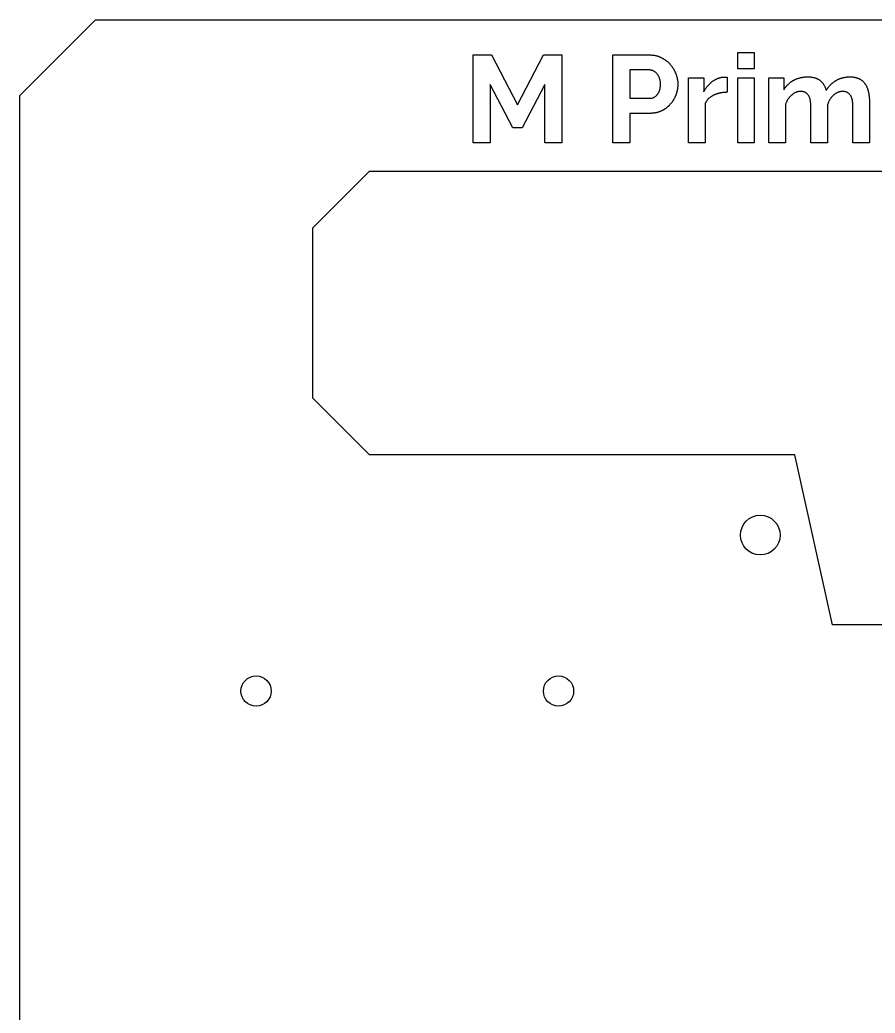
# Model space of a CAD drawing. Extents: x -85 to 85, y 0 to 426.
# Drawn here: x -85 to 5.5, y 320.9 to 426 of the extents above; entities that cross this region are included whole.
import ezdxf

# ---------------------------------------------------------------- set-up
doc = ezdxf.new("R2010")
doc.units = 0
doc.layers.get('0').update_dxf_attribs({"linetype": 'continuous'})

# ---------------------------------------------------------------- blocks, each defined once
blk = doc.blocks.new('CUT001')
at = {"color": 0}
for p, q in [((-85, 418), (-77, 426)), ((-77, 426), (77, 426)), ((-9.04, 420.81), (-9.04, 422.55)), ((-9.04, 422.55), (-7.29, 422.55)), ((-9.04, 422.55), (-7.29, 422.55)), ((-7.29, 422.55), (-7.29, 420.81)), ((-37.03, 422.29), (-35.1, 422.29)), ((-37.03, 413), (-37.03, 422.29)), ((-37.03, 422.29), (-35.1, 422.29)), ((-35.1, 422.29), (-32.35, 417)), ((-32.35, 417), (-29.58, 422.29)), ((-29.58, 422.29), (-27.65, 422.29)), ((-29.58, 422.29), (-27.65, 422.29)), ((-27.65, 422.29), (-27.65, 413)), ((-22.27, 422.29), (-18.33, 422.29)), ((-22.27, 413), (-22.27, 422.29)), ((-18.45, 420.7), (-20.47, 420.7)), ((-20.47, 420.7), (-20.47, 417.7)), ((-7.29, 420.81), (-9.04, 420.81)), ((-7.29, 420.81), (-9.04, 420.81)), ((-14.24, 419.86), (-12.63, 419.86)), ((-14.24, 413), (-14.24, 419.86)), ((-12.63, 419.86), (-12.63, 418.39)), ((-10.16, 419.93), (-10.16, 418.34)), ((-9.04, 419.86), (-7.29, 419.86)), ((-9.04, 413), (-9.04, 419.86)), ((-9.04, 419.86), (-7.29, 419.86)), ((-7.29, 419.86), (-7.29, 413)), ((-5.75, 419.86), (-4.17, 419.86)), ((-5.75, 413), (-5.75, 419.86)), ((-4.17, 419.86), (-4.17, 418.59)), ((-32.83, 414.57), (-35.23, 419.15)), ((-35.23, 419.15), (-35.23, 413)), ((-32.83, 414.57), (-35.23, 419.15)), ((-29.46, 419.15), (-31.85, 414.57)), ((-29.46, 413), (-29.46, 419.15)), ((-85, 0), (-85, 418)), ((-20.47, 417.7), (-18.37, 417.7)), ((-12.49, 417.15), (-12.49, 413)), ((4.9, 417.28), (4.9, 413)), ((-20.47, 416.11), (-20.47, 413)), ((-18.27, 416.11), (-20.47, 416.11)), ((-4, 417), (-4, 413)), ((-1.3, 413), (-1.3, 416.85)), ((0.45, 416.99), (0.45, 413)), ((3.15, 413), (3.15, 416.85)), ((-31.85, 414.57), (-32.83, 414.57)), ((-31.85, 414.57), (-32.83, 414.57)), ((-35.23, 413), (-37.03, 413)), ((-35.23, 413), (-37.03, 413)), ((-27.65, 413), (-29.46, 413)), ((-27.65, 413), (-29.46, 413)), ((-20.47, 413), (-22.27, 413)), ((-12.49, 413), (-14.24, 413)), ((-7.29, 413), (-9.04, 413)), ((-4, 413), (-5.75, 413)), ((0.45, 413), (-1.3, 413)), ((4.9, 413), (3.15, 413)), ((-54, 404), (-48, 410)), ((-48, 410), (48, 410)), ((-54, 386), (-54, 404)), ((-48, 380), (-54, 386)), ((-3, 380), (-48, 380)), ((1, 362), (-3, 380)), ((15, 362), (1, 362))]:
    blk.add_line(p, q, dxfattribs=at)
for points in [[(-18.33, 422.29), (-18.28, 422.29), (-18.23, 422.29), (-18.18, 422.29), (-18.13, 422.28), (-18.08, 422.28), (-18.03, 422.27), (-17.98, 422.27), (-17.93, 422.26), (-17.88, 422.25), (-17.83, 422.25), (-17.79, 422.24), (-17.74, 422.23), (-17.69, 422.22), (-17.64, 422.2), (-17.59, 422.19), (-17.54, 422.18), (-17.5, 422.16), (-17.45, 422.15), (-17.4, 422.13), (-17.35, 422.11), (-17.31, 422.09), (-17.26, 422.07), (-17.22, 422.05), (-17.17, 422.03), (-17.15, 422.02)], [(-18.33, 422.29), (-18.28, 422.29), (-18.23, 422.29), (-18.18, 422.29), (-18.13, 422.28), (-18.08, 422.28), (-18.03, 422.27), (-17.98, 422.27), (-17.93, 422.26), (-17.88, 422.25), (-17.83, 422.25), (-17.79, 422.24), (-17.74, 422.23), (-17.69, 422.22), (-17.64, 422.2), (-17.59, 422.19), (-17.54, 422.18), (-17.5, 422.16), (-17.45, 422.15), (-17.4, 422.13), (-17.35, 422.11), (-17.31, 422.09), (-17.26, 422.07), (-17.22, 422.05), (-17.17, 422.03), (-17.15, 422.02)], [(-17.15, 422.02), (-17.1, 422), (-17.06, 421.97), (-17.02, 421.95), (-16.97, 421.93), (-16.93, 421.9), (-16.89, 421.88), (-16.84, 421.85), (-16.8, 421.82), (-16.76, 421.79), (-16.72, 421.77), (-16.68, 421.74), (-16.64, 421.71), (-16.6, 421.68), (-16.56, 421.65), (-16.52, 421.61), (-16.48, 421.58), (-16.44, 421.55), (-16.41, 421.51), (-16.37, 421.48), (-16.34, 421.44), (-16.3, 421.41), (-16.27, 421.37), (-16.23, 421.34), (-16.21, 421.31)], [(-17.99, 420.61), (-18.03, 420.63), (-18.08, 420.64), (-18.13, 420.66), (-18.18, 420.67), (-18.23, 420.68), (-18.27, 420.69), (-18.32, 420.7), (-18.37, 420.7), (-18.42, 420.7), (-18.45, 420.7)], [(-17.99, 420.61), (-18.03, 420.63), (-18.08, 420.64), (-18.13, 420.66), (-18.18, 420.67), (-18.23, 420.68), (-18.27, 420.69), (-18.32, 420.7), (-18.37, 420.7), (-18.42, 420.7), (-18.45, 420.7)], [(-17.59, 420.31), (-17.62, 420.35), (-17.66, 420.39), (-17.69, 420.42), (-17.73, 420.45), (-17.77, 420.48), (-17.81, 420.51), (-17.85, 420.54), (-17.9, 420.56), (-17.94, 420.59), (-17.99, 420.61), (-17.99, 420.61)], [(-17.59, 420.31), (-17.62, 420.35), (-17.66, 420.39), (-17.69, 420.42), (-17.73, 420.45), (-17.77, 420.48), (-17.81, 420.51), (-17.85, 420.54), (-17.9, 420.56), (-17.94, 420.59), (-17.99, 420.61), (-17.99, 420.61)], [(-17.31, 419.84), (-17.33, 419.88), (-17.35, 419.93), (-17.37, 419.97), (-17.39, 420.02), (-17.42, 420.06), (-17.44, 420.11), (-17.47, 420.15), (-17.49, 420.19), (-17.52, 420.23), (-17.55, 420.27), (-17.59, 420.31), (-17.59, 420.31)], [(-17.31, 419.84), (-17.33, 419.88), (-17.35, 419.93), (-17.37, 419.97), (-17.39, 420.02), (-17.42, 420.06), (-17.44, 420.11), (-17.47, 420.15), (-17.49, 420.19), (-17.52, 420.23), (-17.55, 420.27), (-17.59, 420.31), (-17.59, 420.31)], [(-16.21, 421.31), (-16.18, 421.28), (-16.15, 421.24), (-16.11, 421.2), (-16.08, 421.16), (-16.05, 421.12), (-16.02, 421.08), (-15.99, 421.04), (-15.96, 421), (-15.94, 420.96), (-15.91, 420.92), (-15.88, 420.87), (-15.85, 420.83), (-15.83, 420.79), (-15.8, 420.75), (-15.78, 420.7), (-15.76, 420.66), (-15.73, 420.61), (-15.71, 420.57), (-15.69, 420.52), (-15.67, 420.48), (-15.65, 420.43), (-15.63, 420.39), (-15.61, 420.34), (-15.6, 420.32)], [(-15.6, 420.32), (-15.58, 420.27), (-15.56, 420.22), (-15.55, 420.18), (-15.53, 420.13), (-15.51, 420.08), (-15.5, 420.03), (-15.49, 419.99), (-15.47, 419.94), (-15.46, 419.89), (-15.45, 419.84), (-15.44, 419.79), (-15.43, 419.74), (-15.42, 419.69), (-15.41, 419.64), (-15.4, 419.59), (-15.4, 419.54), (-15.39, 419.5), (-15.39, 419.45), (-15.38, 419.4), (-15.38, 419.35), (-15.38, 419.3), (-15.38, 419.25), (-15.38, 419.2)], [(-17.21, 419.2), (-17.21, 419.25), (-17.21, 419.3), (-17.21, 419.35), (-17.22, 419.4), (-17.22, 419.45), (-17.23, 419.5), (-17.24, 419.55), (-17.25, 419.6), (-17.26, 419.65), (-17.27, 419.7), (-17.28, 419.74), (-17.3, 419.79), (-17.31, 419.84)], [(-17.21, 419.2), (-17.21, 419.25), (-17.21, 419.3), (-17.21, 419.35), (-17.22, 419.4), (-17.22, 419.45), (-17.23, 419.5), (-17.24, 419.55), (-17.25, 419.6), (-17.26, 419.65), (-17.27, 419.7), (-17.28, 419.74), (-17.3, 419.79), (-17.31, 419.84)], [(-12.2, 419.03), (-12.17, 419.06), (-12.14, 419.1), (-12.1, 419.14), (-12.07, 419.17), (-12.03, 419.21), (-11.99, 419.24), (-11.96, 419.28), (-11.92, 419.31), (-11.88, 419.34), (-11.85, 419.38), (-11.81, 419.41), (-11.77, 419.44), (-11.73, 419.47), (-11.69, 419.5), (-11.67, 419.52)], [(-12.2, 419.03), (-12.17, 419.06), (-12.14, 419.1), (-12.1, 419.14), (-12.07, 419.17), (-12.03, 419.21), (-11.99, 419.24), (-11.96, 419.28), (-11.92, 419.31), (-11.88, 419.34), (-11.85, 419.38), (-11.81, 419.41), (-11.77, 419.44), (-11.73, 419.47), (-11.69, 419.5), (-11.67, 419.52)], [(-11.67, 419.52), (-11.63, 419.55), (-11.58, 419.57), (-11.54, 419.6), (-11.5, 419.63), (-11.46, 419.65), (-11.41, 419.68), (-11.37, 419.7), (-11.33, 419.73), (-11.28, 419.75), (-11.24, 419.77), (-11.19, 419.79), (-11.15, 419.81), (-11.1, 419.83), (-11.08, 419.84)], [(-11.67, 419.52), (-11.63, 419.55), (-11.58, 419.57), (-11.54, 419.6), (-11.5, 419.63), (-11.46, 419.65), (-11.41, 419.68), (-11.37, 419.7), (-11.33, 419.73), (-11.28, 419.75), (-11.24, 419.77), (-11.19, 419.79), (-11.15, 419.81), (-11.1, 419.83), (-11.08, 419.84)], [(-11.08, 419.84), (-11.04, 419.85), (-10.99, 419.87), (-10.94, 419.88), (-10.89, 419.9), (-10.84, 419.91), (-10.8, 419.92), (-10.75, 419.93), (-10.7, 419.93), (-10.65, 419.94), (-10.6, 419.94), (-10.55, 419.95), (-10.51, 419.95)], [(-11.08, 419.84), (-11.04, 419.85), (-10.99, 419.87), (-10.94, 419.88), (-10.89, 419.9), (-10.84, 419.91), (-10.8, 419.92), (-10.75, 419.93), (-10.7, 419.93), (-10.65, 419.94), (-10.6, 419.94), (-10.55, 419.95), (-10.51, 419.95)], [(-10.51, 419.95), (-10.46, 419.95), (-10.41, 419.95), (-10.36, 419.95), (-10.31, 419.95), (-10.3, 419.95)], [(-10.3, 419.95), (-10.25, 419.94), (-10.2, 419.94), (-10.16, 419.93)], [(-10.3, 419.95), (-10.25, 419.94), (-10.2, 419.94), (-10.16, 419.93)], [(-4.17, 418.59), (-4.14, 418.63), (-4.12, 418.67), (-4.09, 418.72), (-4.06, 418.76), (-4.03, 418.8), (-4, 418.84), (-3.98, 418.88), (-3.94, 418.92), (-3.91, 418.96), (-3.88, 419), (-3.85, 419.04), (-3.82, 419.07), (-3.78, 419.11), (-3.75, 419.15), (-3.71, 419.18), (-3.68, 419.22), (-3.64, 419.25), (-3.6, 419.28), (-3.56, 419.32), (-3.53, 419.35), (-3.49, 419.38), (-3.45, 419.41), (-3.41, 419.44), (-3.36, 419.47), (-3.32, 419.49), (-3.28, 419.52), (-3.24, 419.55), (-3.2, 419.57), (-3.15, 419.6), (-3.13, 419.61)], [(-3.13, 419.61), (-3.08, 419.63), (-3.04, 419.66), (-2.99, 419.68), (-2.95, 419.7), (-2.9, 419.72), (-2.86, 419.74), (-2.81, 419.76), (-2.76, 419.78), (-2.72, 419.79), (-2.67, 419.81), (-2.62, 419.83), (-2.57, 419.84), (-2.53, 419.85), (-2.48, 419.87), (-2.43, 419.88), (-2.38, 419.89), (-2.33, 419.9), (-2.28, 419.91), (-2.23, 419.92), (-2.18, 419.93), (-2.14, 419.94), (-2.09, 419.94), (-2.04, 419.95), (-1.99, 419.95), (-1.94, 419.96), (-1.89, 419.96), (-1.84, 419.97), (-1.79, 419.97), (-1.74, 419.97), (-1.69, 419.97), (-1.64, 419.97), (-1.62, 419.97)], [(-3.13, 419.61), (-3.08, 419.63), (-3.04, 419.66), (-2.99, 419.68), (-2.95, 419.7), (-2.9, 419.72), (-2.86, 419.74), (-2.81, 419.76), (-2.76, 419.78), (-2.72, 419.79), (-2.67, 419.81), (-2.62, 419.83), (-2.57, 419.84), (-2.53, 419.85), (-2.48, 419.87), (-2.43, 419.88), (-2.38, 419.89), (-2.33, 419.9), (-2.28, 419.91), (-2.23, 419.92), (-2.18, 419.93), (-2.14, 419.94), (-2.09, 419.94), (-2.04, 419.95), (-1.99, 419.95), (-1.94, 419.96), (-1.89, 419.96), (-1.84, 419.97), (-1.79, 419.97), (-1.74, 419.97), (-1.69, 419.97), (-1.64, 419.97), (-1.62, 419.97)], [(-1.62, 419.97), (-1.57, 419.97), (-1.52, 419.97), (-1.47, 419.97), (-1.42, 419.97), (-1.37, 419.96), (-1.32, 419.96), (-1.27, 419.95), (-1.22, 419.95), (-1.17, 419.94), (-1.12, 419.93), (-1.07, 419.92), (-1.02, 419.91), (-0.97, 419.9), (-0.92, 419.89), (-0.87, 419.88), (-0.83, 419.86), (-0.78, 419.84), (-0.73, 419.83), (-0.69, 419.81), (-0.64, 419.79), (-0.6, 419.77), (-0.55, 419.74), (-0.51, 419.72), (-0.47, 419.69), (-0.42, 419.66), (-0.38, 419.64), (-0.34, 419.61), (-0.3, 419.57), (-0.28, 419.55)], [(-0.28, 419.55), (-0.25, 419.52), (-0.21, 419.49), (-0.17, 419.45), (-0.14, 419.42), (-0.11, 419.38), (-0.07, 419.34), (-0.04, 419.3), (-0.01, 419.26), (0.02, 419.22), (0.05, 419.18), (0.07, 419.14), (0.1, 419.1), (0.12, 419.05), (0.15, 419.01), (0.17, 418.96), (0.19, 418.92), (0.21, 418.87), (0.23, 418.83), (0.25, 418.78), (0.26, 418.73), (0.28, 418.68), (0.29, 418.64), (0.31, 418.59), (0.32, 418.54), (0.32, 418.52)], [(0.32, 418.52), (0.35, 418.56), (0.37, 418.61), (0.4, 418.65), (0.43, 418.69), (0.46, 418.73), (0.49, 418.77), (0.51, 418.81), (0.54, 418.85), (0.57, 418.89), (0.61, 418.93), (0.64, 418.97), (0.67, 419.01), (0.7, 419.04), (0.74, 419.08), (0.77, 419.12), (0.81, 419.15), (0.84, 419.19), (0.88, 419.22), (0.91, 419.26), (0.95, 419.29), (0.99, 419.32), (1.03, 419.36), (1.07, 419.39), (1.11, 419.42), (1.15, 419.45), (1.19, 419.48), (1.23, 419.5), (1.27, 419.53), (1.31, 419.56), (1.36, 419.58), (1.38, 419.6)], [(0.32, 418.52), (0.35, 418.56), (0.37, 418.61), (0.4, 418.65), (0.43, 418.69), (0.46, 418.73), (0.49, 418.77), (0.51, 418.81), (0.54, 418.85), (0.57, 418.89), (0.61, 418.93), (0.64, 418.97), (0.67, 419.01), (0.7, 419.04), (0.74, 419.08), (0.77, 419.12), (0.81, 419.15), (0.84, 419.19), (0.88, 419.22), (0.91, 419.26), (0.95, 419.29), (0.99, 419.32), (1.03, 419.36), (1.07, 419.39), (1.11, 419.42), (1.15, 419.45), (1.19, 419.48), (1.23, 419.5), (1.27, 419.53), (1.31, 419.56), (1.36, 419.58), (1.38, 419.6)], [(1.38, 419.6), (1.42, 419.62), (1.47, 419.65), (1.51, 419.67), (1.55, 419.69), (1.6, 419.71), (1.65, 419.73), (1.69, 419.75), (1.74, 419.77), (1.78, 419.79), (1.83, 419.81), (1.88, 419.82), (1.93, 419.84), (1.97, 419.85), (2.02, 419.87), (2.07, 419.88), (2.12, 419.89), (2.17, 419.9), (2.22, 419.91), (2.27, 419.92), (2.32, 419.93), (2.36, 419.94), (2.41, 419.94), (2.46, 419.95), (2.51, 419.96), (2.56, 419.96), (2.61, 419.96), (2.66, 419.97), (2.71, 419.97), (2.76, 419.97), (2.81, 419.97), (2.85, 419.97)], [(1.38, 419.6), (1.42, 419.62), (1.47, 419.65), (1.51, 419.67), (1.55, 419.69), (1.6, 419.71), (1.65, 419.73), (1.69, 419.75), (1.74, 419.77), (1.78, 419.79), (1.83, 419.81), (1.88, 419.82), (1.93, 419.84), (1.97, 419.85), (2.02, 419.87), (2.07, 419.88), (2.12, 419.89), (2.17, 419.9), (2.22, 419.91), (2.27, 419.92), (2.32, 419.93), (2.36, 419.94), (2.41, 419.94), (2.46, 419.95), (2.51, 419.96), (2.56, 419.96), (2.61, 419.96), (2.66, 419.97), (2.71, 419.97), (2.76, 419.97), (2.81, 419.97), (2.85, 419.97)], [(2.85, 419.97), (2.9, 419.97), (2.95, 419.97), (3, 419.97), (3.05, 419.97), (3.1, 419.96), (3.15, 419.96), (3.2, 419.95), (3.25, 419.95), (3.3, 419.94), (3.34, 419.93), (3.39, 419.92), (3.44, 419.91), (3.49, 419.9), (3.54, 419.88), (3.59, 419.87), (3.63, 419.85), (3.68, 419.83), (3.73, 419.81), (3.77, 419.79), (3.82, 419.77), (3.86, 419.75), (3.88, 419.74)], [(3.88, 419.74), (3.92, 419.71), (3.96, 419.69), (4.01, 419.66), (4.05, 419.63), (4.09, 419.6), (4.13, 419.57), (4.16, 419.54), (4.2, 419.5), (4.24, 419.47), (4.27, 419.43), (4.31, 419.4), (4.34, 419.36), (4.37, 419.32), (4.4, 419.28), (4.43, 419.24), (4.46, 419.2), (4.49, 419.16), (4.51, 419.12)], [(-17.54, 418.1), (-17.51, 418.14), (-17.48, 418.18), (-17.45, 418.22), (-17.43, 418.27), (-17.4, 418.31), (-17.38, 418.35), (-17.36, 418.4), (-17.34, 418.45), (-17.32, 418.49), (-17.3, 418.54), (-17.29, 418.59), (-17.27, 418.64), (-17.26, 418.68), (-17.25, 418.73), (-17.24, 418.78), (-17.23, 418.83), (-17.23, 418.88), (-17.22, 418.93), (-17.22, 418.98), (-17.21, 419.03), (-17.21, 419.08), (-17.21, 419.13), (-17.21, 419.18), (-17.21, 419.2)], [(-15.38, 419.2), (-15.38, 419.15), (-15.38, 419.1), (-15.38, 419.05), (-15.38, 419), (-15.39, 418.95), (-15.39, 418.9), (-15.4, 418.85), (-15.4, 418.8), (-15.41, 418.75), (-15.41, 418.7), (-15.42, 418.65), (-15.43, 418.6), (-15.44, 418.56), (-15.45, 418.51), (-15.46, 418.46), (-15.47, 418.41), (-15.49, 418.36), (-15.5, 418.31), (-15.51, 418.26), (-15.53, 418.22), (-15.54, 418.17), (-15.56, 418.12), (-15.58, 418.07), (-15.59, 418.06)], [(-12.63, 418.39), (-12.61, 418.44), (-12.59, 418.48), (-12.56, 418.52), (-12.54, 418.57), (-12.51, 418.61), (-12.48, 418.65), (-12.46, 418.69), (-12.43, 418.74), (-12.4, 418.78), (-12.37, 418.82), (-12.34, 418.86), (-12.31, 418.9), (-12.28, 418.94), (-12.25, 418.97), (-12.22, 419.01), (-12.2, 419.03)], [(-12.63, 418.39), (-12.61, 418.44), (-12.59, 418.48), (-12.56, 418.52), (-12.54, 418.57), (-12.51, 418.61), (-12.48, 418.65), (-12.46, 418.69), (-12.43, 418.74), (-12.4, 418.78), (-12.37, 418.82), (-12.34, 418.86), (-12.31, 418.9), (-12.28, 418.94), (-12.25, 418.97), (-12.22, 419.01), (-12.2, 419.03)], [(-10.16, 418.34), (-10.21, 418.34), (-10.26, 418.33), (-10.31, 418.33), (-10.36, 418.33), (-10.41, 418.33), (-10.46, 418.32), (-10.51, 418.32), (-10.56, 418.31), (-10.61, 418.31), (-10.66, 418.3), (-10.71, 418.29), (-10.76, 418.28), (-10.81, 418.28), (-10.85, 418.27), (-10.9, 418.26), (-10.95, 418.25), (-11, 418.23), (-11.05, 418.22), (-11.1, 418.21), (-11.15, 418.2), (-11.19, 418.18), (-11.24, 418.17), (-11.29, 418.15), (-11.34, 418.13), (-11.38, 418.12), (-11.43, 418.1), (-11.48, 418.08), (-11.52, 418.06), (-11.57, 418.04), (-11.59, 418.03)], [(-10.16, 418.34), (-10.21, 418.34), (-10.26, 418.33), (-10.31, 418.33), (-10.36, 418.33), (-10.41, 418.33), (-10.46, 418.32), (-10.51, 418.32), (-10.56, 418.31), (-10.61, 418.31), (-10.66, 418.3), (-10.71, 418.29), (-10.76, 418.28), (-10.81, 418.28), (-10.85, 418.27), (-10.9, 418.26), (-10.95, 418.25), (-11, 418.23), (-11.05, 418.22), (-11.1, 418.21), (-11.15, 418.2), (-11.19, 418.18), (-11.24, 418.17), (-11.29, 418.15), (-11.34, 418.13), (-11.38, 418.12), (-11.43, 418.1), (-11.48, 418.08), (-11.52, 418.06), (-11.57, 418.04), (-11.59, 418.03)], [(-2.36, 418.43), (-2.41, 418.43), (-2.46, 418.43), (-2.51, 418.42), (-2.56, 418.41), (-2.61, 418.41), (-2.66, 418.4), (-2.71, 418.38), (-2.76, 418.37), (-2.8, 418.35), (-2.85, 418.34), (-2.9, 418.32), (-2.94, 418.3), (-2.99, 418.27), (-3.03, 418.25), (-3.07, 418.23), (-3.12, 418.2), (-3.16, 418.17), (-3.2, 418.14), (-3.24, 418.12), (-3.28, 418.08), (-3.32, 418.05), (-3.34, 418.04)], [(-1.58, 418.05), (-1.61, 418.09), (-1.64, 418.13), (-1.68, 418.16), (-1.72, 418.2), (-1.75, 418.23), (-1.79, 418.26), (-1.84, 418.29), (-1.88, 418.32), (-1.92, 418.34), (-1.97, 418.36), (-2.02, 418.38), (-2.06, 418.39), (-2.11, 418.4), (-2.16, 418.41), (-2.21, 418.42), (-2.26, 418.43), (-2.31, 418.43), (-2.36, 418.43), (-2.36, 418.43)], [(-1.58, 418.05), (-1.61, 418.09), (-1.64, 418.13), (-1.68, 418.16), (-1.72, 418.2), (-1.75, 418.23), (-1.79, 418.26), (-1.84, 418.29), (-1.88, 418.32), (-1.92, 418.34), (-1.97, 418.36), (-2.02, 418.38), (-2.06, 418.39), (-2.11, 418.4), (-2.16, 418.41), (-2.21, 418.42), (-2.26, 418.43), (-2.31, 418.43), (-2.36, 418.43), (-2.36, 418.43)], [(2.09, 418.43), (2.04, 418.43), (1.99, 418.43), (1.94, 418.42), (1.89, 418.42), (1.84, 418.41), (1.79, 418.4), (1.74, 418.38), (1.7, 418.37), (1.65, 418.36), (1.6, 418.34), (1.55, 418.32), (1.51, 418.3), (1.46, 418.28), (1.42, 418.25), (1.38, 418.23), (1.33, 418.2), (1.29, 418.17), (1.25, 418.15), (1.21, 418.12), (1.17, 418.09), (1.13, 418.05), (1.11, 418.03)], [(2.09, 418.43), (2.04, 418.43), (1.99, 418.43), (1.94, 418.42), (1.89, 418.42), (1.84, 418.41), (1.79, 418.4), (1.74, 418.38), (1.7, 418.37), (1.65, 418.36), (1.6, 418.34), (1.55, 418.32), (1.51, 418.3), (1.46, 418.28), (1.42, 418.25), (1.38, 418.23), (1.33, 418.2), (1.29, 418.17), (1.25, 418.15), (1.21, 418.12), (1.17, 418.09), (1.13, 418.05), (1.11, 418.03)], [(2.86, 418.05), (2.83, 418.09), (2.8, 418.13), (2.77, 418.16), (2.73, 418.2), (2.69, 418.23), (2.65, 418.26), (2.61, 418.29), (2.57, 418.32), (2.52, 418.34), (2.48, 418.36), (2.43, 418.38), (2.38, 418.39), (2.34, 418.4), (2.29, 418.41), (2.24, 418.42), (2.19, 418.43), (2.14, 418.43), (2.09, 418.43)], [(2.86, 418.05), (2.83, 418.09), (2.8, 418.13), (2.77, 418.16), (2.73, 418.2), (2.69, 418.23), (2.65, 418.26), (2.61, 418.29), (2.57, 418.32), (2.52, 418.34), (2.48, 418.36), (2.43, 418.38), (2.38, 418.39), (2.34, 418.4), (2.29, 418.41), (2.24, 418.42), (2.19, 418.43), (2.14, 418.43), (2.09, 418.43)], [(4.51, 419.12), (4.53, 419.08), (4.56, 419.04), (4.58, 418.99), (4.6, 418.95), (4.62, 418.9), (4.64, 418.86), (4.66, 418.81), (4.68, 418.76), (4.7, 418.72), (4.71, 418.67), (4.73, 418.62), (4.74, 418.57), (4.76, 418.53), (4.77, 418.48), (4.78, 418.43), (4.79, 418.38), (4.8, 418.33), (4.81, 418.28), (4.82, 418.26)], [(4.82, 418.26), (4.82, 418.21), (4.83, 418.16), (4.84, 418.11), (4.85, 418.06), (4.85, 418.01), (4.86, 417.96), (4.86, 417.91), (4.87, 417.86), (4.88, 417.81), (4.88, 417.76), (4.88, 417.71), (4.89, 417.66), (4.89, 417.61), (4.89, 417.56), (4.9, 417.51), (4.9, 417.46), (4.9, 417.41), (4.9, 417.36), (4.9, 417.31), (4.9, 417.28)], [(-18.37, 417.7), (-18.32, 417.7), (-18.27, 417.7), (-18.22, 417.71), (-18.17, 417.71), (-18.12, 417.72), (-18.07, 417.74), (-18.03, 417.75), (-17.98, 417.77), (-17.93, 417.79), (-17.89, 417.81), (-17.85, 417.84), (-17.8, 417.86), (-17.76, 417.89), (-17.72, 417.92), (-17.68, 417.95), (-17.65, 417.99), (-17.61, 418.02), (-17.58, 418.06), (-17.54, 418.1), (-17.54, 418.1)], [(-18.37, 417.7), (-18.32, 417.7), (-18.27, 417.7), (-18.22, 417.71), (-18.17, 417.71), (-18.12, 417.72), (-18.07, 417.74), (-18.03, 417.75), (-17.98, 417.77), (-17.93, 417.79), (-17.89, 417.81), (-17.85, 417.84), (-17.8, 417.86), (-17.76, 417.89), (-17.72, 417.92), (-17.68, 417.95), (-17.65, 417.99), (-17.61, 418.02), (-17.58, 418.06), (-17.54, 418.1), (-17.54, 418.1)], [(-15.59, 418.06), (-15.6, 418.01), (-15.62, 417.96), (-15.64, 417.92), (-15.66, 417.87), (-15.68, 417.82), (-15.7, 417.78), (-15.73, 417.73), (-15.75, 417.69), (-15.77, 417.65), (-15.8, 417.6), (-15.82, 417.56), (-15.85, 417.52), (-15.87, 417.47), (-15.9, 417.43), (-15.93, 417.39), (-15.95, 417.35), (-15.98, 417.31), (-16.01, 417.27), (-16.04, 417.23), (-16.07, 417.19), (-16.1, 417.15), (-16.14, 417.11), (-16.17, 417.07), (-16.17, 417.07)], [(-11.59, 418.03), (-11.63, 418.01), (-11.68, 417.99), (-11.72, 417.96), (-11.76, 417.94), (-11.81, 417.91), (-11.85, 417.88), (-11.89, 417.86), (-11.93, 417.83), (-11.97, 417.8), (-12.01, 417.77), (-12.05, 417.73), (-12.08, 417.7), (-12.12, 417.67), (-12.16, 417.63), (-12.19, 417.59), (-12.22, 417.56), (-12.26, 417.52), (-12.29, 417.48), (-12.32, 417.44), (-12.35, 417.4), (-12.37, 417.36), (-12.4, 417.31), (-12.43, 417.27), (-12.45, 417.23), (-12.47, 417.18), (-12.49, 417.15)], [(-3.34, 418.04), (-3.37, 418.01), (-3.41, 417.97), (-3.45, 417.94), (-3.48, 417.9), (-3.52, 417.87), (-3.55, 417.83), (-3.58, 417.79), (-3.61, 417.75), (-3.64, 417.71), (-3.67, 417.67), (-3.7, 417.63), (-3.73, 417.59), (-3.76, 417.55), (-3.78, 417.5), (-3.81, 417.46), (-3.83, 417.42), (-3.85, 417.37), (-3.87, 417.33), (-3.89, 417.28), (-3.91, 417.23), (-3.93, 417.19), (-3.95, 417.14), (-3.97, 417.09), (-3.98, 417.05), (-4, 417)], [(-1.3, 416.85), (-1.3, 416.9), (-1.3, 416.95), (-1.3, 417), (-1.31, 417.05), (-1.31, 417.1), (-1.31, 417.15), (-1.31, 417.2), (-1.32, 417.25), (-1.33, 417.29), (-1.33, 417.34), (-1.34, 417.39), (-1.35, 417.44), (-1.36, 417.49), (-1.37, 417.54), (-1.38, 417.59), (-1.39, 417.64), (-1.4, 417.69), (-1.42, 417.73), (-1.44, 417.78), (-1.46, 417.83), (-1.48, 417.87), (-1.5, 417.92), (-1.52, 417.96), (-1.55, 418), (-1.58, 418.05), (-1.58, 418.05)], [(-1.3, 416.85), (-1.3, 416.9), (-1.3, 416.95), (-1.3, 417), (-1.31, 417.05), (-1.31, 417.1), (-1.31, 417.15), (-1.31, 417.2), (-1.32, 417.25), (-1.33, 417.29), (-1.33, 417.34), (-1.34, 417.39), (-1.35, 417.44), (-1.36, 417.49), (-1.37, 417.54), (-1.38, 417.59), (-1.39, 417.64), (-1.4, 417.69), (-1.42, 417.73), (-1.44, 417.78), (-1.46, 417.83), (-1.48, 417.87), (-1.5, 417.92), (-1.52, 417.96), (-1.55, 418), (-1.58, 418.05), (-1.58, 418.05)], [(1.11, 418.03), (1.07, 418), (1.03, 417.96), (1, 417.93), (0.96, 417.89), (0.93, 417.85), (0.9, 417.82), (0.86, 417.78), (0.83, 417.74), (0.8, 417.7), (0.77, 417.66), (0.75, 417.62), (0.72, 417.57), (0.69, 417.53), (0.67, 417.49), (0.64, 417.45), (0.62, 417.4), (0.6, 417.36), (0.58, 417.31), (0.55, 417.27), (0.54, 417.22), (0.52, 417.17), (0.5, 417.13), (0.48, 417.08), (0.47, 417.03), (0.45, 416.99)], [(3.15, 416.85), (3.15, 416.9), (3.14, 416.95), (3.14, 417), (3.14, 417.05), (3.14, 417.1), (3.14, 417.15), (3.13, 417.2), (3.13, 417.25), (3.12, 417.29), (3.11, 417.34), (3.11, 417.39), (3.1, 417.44), (3.09, 417.49), (3.08, 417.54), (3.07, 417.59), (3.06, 417.64), (3.04, 417.69), (3.03, 417.73), (3.01, 417.78), (2.99, 417.83), (2.97, 417.87), (2.95, 417.92), (2.92, 417.96), (2.9, 418), (2.87, 418.05), (2.86, 418.05)], [(-17.09, 416.37), (-17.13, 416.35), (-17.18, 416.33), (-17.23, 416.31), (-17.27, 416.29), (-17.32, 416.28), (-17.37, 416.26), (-17.41, 416.24), (-17.46, 416.23), (-17.51, 416.21), (-17.56, 416.2), (-17.61, 416.19), (-17.65, 416.18), (-17.7, 416.17), (-17.75, 416.16), (-17.8, 416.15), (-17.85, 416.14), (-17.9, 416.14), (-17.95, 416.13), (-18, 416.12), (-18.05, 416.12), (-18.1, 416.12), (-18.15, 416.12), (-18.2, 416.11), (-18.25, 416.11), (-18.27, 416.11)], [(-17.09, 416.37), (-17.13, 416.35), (-17.18, 416.33), (-17.23, 416.31), (-17.27, 416.29), (-17.32, 416.28), (-17.37, 416.26), (-17.41, 416.24), (-17.46, 416.23), (-17.51, 416.21), (-17.56, 416.2), (-17.61, 416.19), (-17.65, 416.18), (-17.7, 416.17), (-17.75, 416.16), (-17.8, 416.15), (-17.85, 416.14), (-17.9, 416.14), (-17.95, 416.13), (-18, 416.12), (-18.05, 416.12), (-18.1, 416.12), (-18.15, 416.12), (-18.2, 416.11), (-18.25, 416.11), (-18.27, 416.11)], [(-16.17, 417.07), (-16.21, 417.03), (-16.24, 416.99), (-16.27, 416.96), (-16.31, 416.92), (-16.35, 416.89), (-16.38, 416.85), (-16.42, 416.82), (-16.46, 416.79), (-16.5, 416.75), (-16.53, 416.72), (-16.57, 416.69), (-16.61, 416.66), (-16.65, 416.63), (-16.69, 416.6), (-16.74, 416.58), (-16.78, 416.55), (-16.82, 416.52), (-16.86, 416.5), (-16.91, 416.47), (-16.95, 416.45), (-16.99, 416.42), (-17.04, 416.4), (-17.08, 416.38), (-17.09, 416.37)], [(-16.17, 417.07), (-16.21, 417.03), (-16.24, 416.99), (-16.27, 416.96), (-16.31, 416.92), (-16.35, 416.89), (-16.38, 416.85), (-16.42, 416.82), (-16.46, 416.79), (-16.5, 416.75), (-16.53, 416.72), (-16.57, 416.69), (-16.61, 416.66), (-16.65, 416.63), (-16.69, 416.6), (-16.74, 416.58), (-16.78, 416.55), (-16.82, 416.52), (-16.86, 416.5), (-16.91, 416.47), (-16.95, 416.45), (-16.99, 416.42), (-17.04, 416.4), (-17.08, 416.38), (-17.09, 416.37)]]:
    blk.add_lwpolyline(points, dxfattribs=at)
for centre, radius in [((-6.65, 371.5), 2.1), ((-60, 355), 1.6), ((-28, 355), 1.6)]:
    blk.add_circle(centre, radius, dxfattribs=at)

msp = doc.modelspace()

# ---------------------------------------------------------------- block references
at = {"color": 0}
msp.add_blockref('CUT001', (0, 0), dxfattribs=at)

doc.saveas('drawing.dxf')
